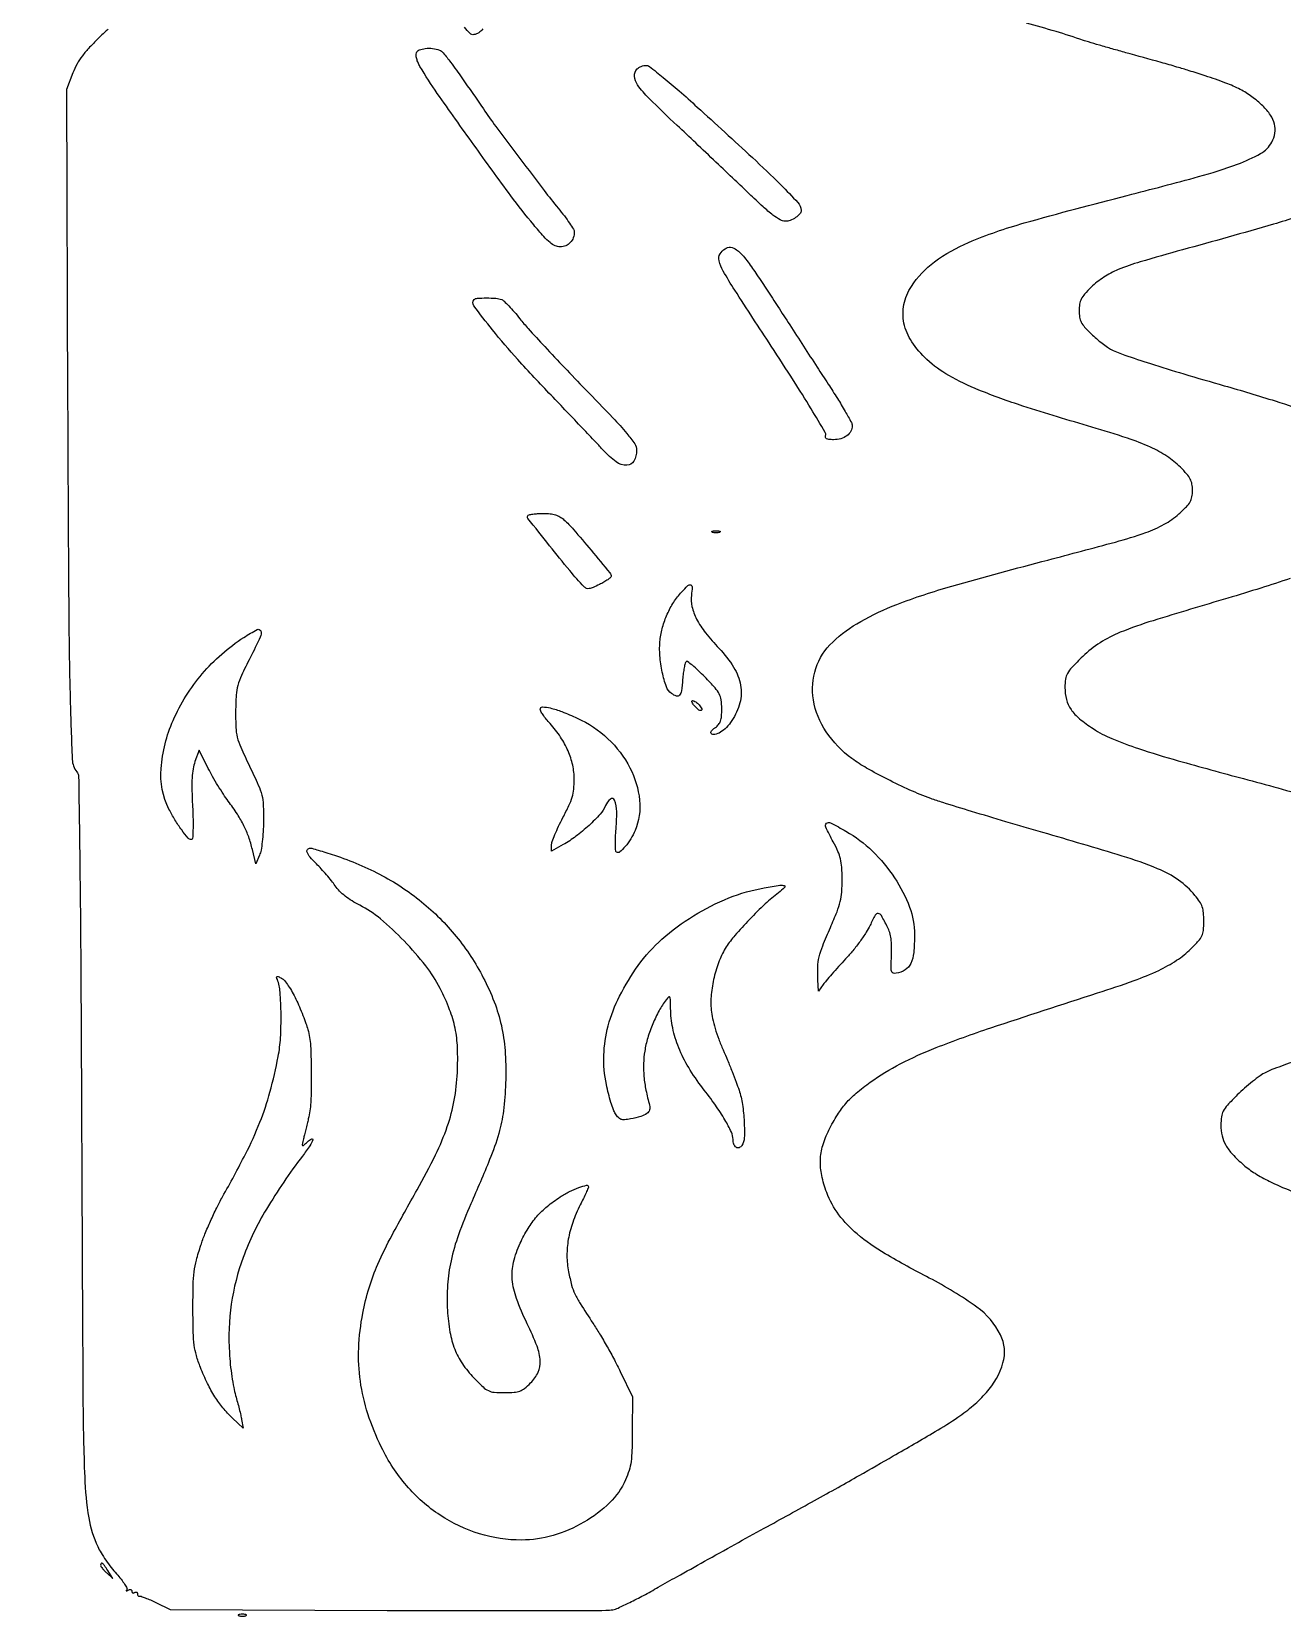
# Model space of a CAD drawing. Extents: x 0 to 894, y 129 to 1024.
# Drawn here: x 123 to 564, y 129 to 688 of the extents above; entities that cross this region are included whole.
import ezdxf

# ---------------------------------------------------------------- set-up
doc = ezdxf.new("R2010")
doc.units = 0

msp = doc.modelspace()

# ---------------------------------------------------------------- linework, layer by layer
for points in [[(454, 695.517204, -0.00001), (448.674765, 696.553656, -0.000013), (443.843453, 697.494211, -0.000009), (439.790406, 698.283447, -0.000141)], [(149.70521, 688.802011, 0.005201), (146.738882, 686.02853, 0.012685), (143.076925, 682.35053, 0.028791), (140.549124, 679.351108, 0.035191), (138.707664, 676.493033, 0.031813), (137.214834, 673.308868), (134.929668, 667.5), (135.364787, 556.5, 0.000649), (135.731447, 486.236091, 0.004677), (136.268951, 452.369741, 0.004223), (136.979422, 431.275703, 0.161109), (138.634438, 426.899829, -0.168249), (139.246437, 425.211102, -0.000347), (139.633397, 396.782503, -0.001728), (139.994065, 358.663516, -0.000452), (140.30606, 297.5, 0.000392), (140.76454, 205.437182, 0.008395), (141.378073, 178.238222, 0.029751), (142.801782, 163.879182, 0.071928), (145.965781, 153.719961, 0.026269), (147.149622, 151.542899, 0.013265), (148.85448, 148.924247, 0.013136), (150.763334, 146.305694, 0.019035), (152.594138, 144.10652, -0.015431), (154.207817, 142.19632, -0.024621), (155.451782, 140.458844, -0.021596), (156.288779, 139.026847, -0.314944), (156.219892, 138.476233, 0.05015), (156.032426, 138.221516, 0.533325), (156.078656, 138.124741, 0.150979), (156.298607, 138.158985, 0.017013), (156.75, 138.398692, -0.069688), (157.228325, 138.591428, -0.139046), (157.632812, 138.578305, -0.183333), (157.899154, 138.366691, -0.135003), (158, 138, 0.101261), (158.077418, 137.621649, 0.177706), (158.29375, 137.391936, 0.167455), (158.618194, 137.348919, 0.088621), (159, 137.5, -0.082592), (159.3821, 137.656512, -0.161196), (159.70625, 137.6254, -0.182303), (159.921712, 137.413961, -0.108972), (160, 137.059017, 0.071644), (160.056093, 136.669553, 0.109125), (160.220313, 136.371419, 0.135947), (160.464714, 136.211402, 0.145196), (160.75, 136.205388, -0.152982), (161.249727, 136.187234, -0.008267), (162.748437, 135.629173, -0.012275), (164.529922, 134.881142, -0.0086), (166.5, 133.955388), (171.5, 131.5), (248, 131.200113, 0.000706), (277.546635, 131.126015, 0.001109), (302.936749, 131.154517, 0.000268), (325.168564, 131.240693, 0.044154), (327.593187, 131.466008, 0.062953), (329.450745, 132.054184, 0.006624), (333.569127, 134.021479, 0.008114), (338.424468, 136.519135, 0.006423), (343.593187, 139.370982, -0.001701), (350.199303, 143.097733, -0.000565), (359.905499, 148.515513, -0.000563), (370.673557, 154.494186, -0.00064), (381, 160.195202, 0.000206), (398.708025, 169.951355, 0.001552), (407.060512, 174.59147, 0.002058), (414.478649, 178.782896, 0.000521), (426.5, 185.657287, 0.003214), (441.24631, 194.236722, 0.016177), (449.297498, 199.348676, 0.028063), (454.689261, 203.483128, 0.032061), (459.33462, 208.027281, 0.112356), (465.167953, 218.491824, 0.189144), (464.285336, 228.370429, 0.121982), (455.969561, 238.128934, 0.036502), (439.177758, 248.408282, -0.013633), (423.632276, 256.973788, -0.041079), (413.739235, 263.932241, -0.059397), (407.30745, 270.739472, -0.068959), (403.03321, 278.55058, -0.038477), (401.256798, 284.589868, -0.061025), (400.78751, 289.954261, -0.063283), (401.628647, 295.132298, -0.045083), (403.79732, 300.600986, -0.02203), (406.799381, 305.946661, -0.039413), (409.784388, 310.00194, -0.038805), (413.401559, 313.57962, -0.020641), (418.375757, 317.448594, -0.035583), (428.970102, 323.924364, -0.025832), (441.560958, 329.63581, -0.013507), (460.909588, 336.637122, -0.002251), (498.5, 348.914144, 0.008286), (511.413377, 353.304842, 0.024352), (520.084042, 356.899569, 0.034808), (526.371831, 360.427422, 0.0476), (531.433941, 364.48769, 0.014752), (534.134192, 367.271562, 0.075784), (535.326051, 369.054063, 0.086973), (535.852459, 370.997007, 0.022772), (536, 374.234852, 0.022603), (535.865929, 377.199095, 0.06024), (535.423802, 379.265999, 0.063038), (534.515247, 381.113826, 0.026629), (532.869773, 383.34182, 0.067638), (527.090485, 388.686531, 0.055033), (519.688828, 392.742816, 0.02439), (507.223324, 397.188797, 0.002926), (479.194739, 405.491137, -0.001419), (466.176094, 409.304756, -0.001768), (454.100834, 412.925754, -0.001433), (443.983416, 416.030378, -0.013495), (439.68044, 417.492685, -0.016635), (432.359373, 420.483639, -0.011994), (424.395263, 424.282749, -0.012067), (417.071585, 428.219479, -0.028976), (411.90435, 431.570214, -0.085831), (402.817453, 441.010482, -0.108315), (398.339725, 452.244253, -0.120929), (399.200818, 463.378535, -0.126248), (405.127888, 472.645153, -0.058156), (415.004525, 479.913229, -0.03849), (427.752213, 485.934581, -0.022184), (447.088263, 492.341887, -0.004824), (481, 501.580221, 0.002236), (504.790331, 507.929148, 0.018327), (515.513351, 511.268659, 0.040996), (521.99584, 514.16751, 0.057528), (527.160591, 517.834294, 0.014372), (529.839031, 520.385394, 0.063165), (531.165908, 522.113398, 0.088044), (531.795786, 523.822805, 0.044381), (532, 526.118985, 0.04345), (531.805249, 528.355835, 0.076824), (531.211412, 530.106438, 0.059633), (530.003304, 531.874191, 0.017492), (527.749224, 534.276316, 0.049606), (522.973404, 538.162645, 0.039581), (517.159216, 541.375416, 0.026859), (509.035634, 544.54488, 0.008312), (496.5, 548.445438, -0.005849), (472.203877, 555.874286, -0.020033), (456.685775, 561.512379, -0.030869), (446.044125, 566.656487, -0.058246), (438.339921, 572.254321, -0.060952), (433.003093, 578.535019, -0.093687), (430.260484, 585.09957, -0.104292), (430.253318, 591.688346, -0.091882), (432.870001, 598.054219, -0.091014), (441.037904, 606.738392, -0.058973), (453.060922, 613.569518, -0.031355), (472.683904, 620.426839, -0.006068), (509, 630.140723, 0.004243), (534.13093, 636.764594, 0.021724), (547.872722, 641.161026, 0.039124), (556.019142, 644.909869, 0.143447), (559.957004, 648.919661, 0.083696), (561.036503, 652.129853, 0.101214), (560.89583, 655.299559, 0.088746), (559.467932, 658.4704, 0.050736), (556.75, 661.687214, 0.032917), (552.90205, 664.94193, 0.038378), (548.844916, 667.48296, 0.030588), (543.743539, 669.771303, 0.012175), (536.5, 672.302375, 0.002156), (530.811871, 674.108786, 0.004933), (526.504591, 675.409743, 0.002835), (520.969711, 676.98808, 0.000326), (508.5, 680.458867, -0.001358), (503.685613, 681.809605, -0.001609), (499.14375, 683.113006, -0.001399), (495.317331, 684.23605, -0.010261), (493.5, 684.815787, 0.008952), (483.86548, 687.917062, 0.007236), (473.419255, 690.910101, 0.007347)], [(281.741706, 688.846261, -0.089296), (280.317535, 687.496723, -0.104189), (278.584755, 686.819154, -0.240145), (277.249057, 687.241489, -0.036173), (275.337363, 689.417297, -0.021876)], [(576.726749, 625.44027, -0.021381), (560.541294, 619.9882, -0.003444), (528.5, 610.938482, 0.004444), (513.545284, 606.682365, 0.025627), (505.786627, 603.960523, 0.047177), (500.685621, 601.285884, 0.049097), (496.25, 597.733136, 0.017456), (493.959609, 595.335127, 0.062835), (492.764227, 593.595446, 0.079547), (492.186307, 591.838402, 0.039773), (492, 589.5, 0.039519), (492.185219, 587.160259, 0.080429), (492.76116, 585.413571, 0.063657), (493.954808, 583.69169, 0.017532), (496.25, 581.316949, 0.015047), (498.097171, 579.639506, 0.012992), (500.132812, 577.989294, 0.01318), (502.05723, 576.589512, 0.036604), (503.5, 575.74546, 0.031436), (508.078529, 573.845707, 0.005194), (517.157276, 570.836414, 0.005086), (528.884593, 567.215035, 0.002853), (543.205482, 563.040647, -0.006949), (561.148005, 557.650735, -0.01741), (574.032472, 553.08524, -0.023681)], [(566.409457, 495.069343, -0.006061), (556.097398, 491.685115, -0.00431), (544.462289, 488.132233, 0.002468), (518.109099, 480.19107, 0.021255), (506.52568, 476.092001, 0.047205), (499.400754, 472.410126, 0.050493), (493.265911, 467.527708, 0.008335), (489.448767, 463.676988, 0.060893), (487.894423, 461.601124, 0.095619), (487.209476, 459.604151, 0.034954), (487, 456.611355, 0.064962), (487.548712, 452.405816, 0.08566), (489.159121, 448.897964, 0.0697), (492.141922, 445.634286, 0.02935), (496.946176, 442.113185, 0.044235), (503.570084, 438.619289, 0.019054), (512.927545, 435.109259, 0.011749), (526.912054, 430.825273, 0.00292), (550, 424.487043, -0.002763), (574.235123, 417.842068, -0.010002)], [(567.834228, 324.758816, 0.002683), (560.661409, 322.155089, 0.029551), (557.860909, 320.929041, 0.036118), (555.822824, 319.696387, 0.013451), (553.14251, 317.688024, 0.013247), (550.327077, 315.333673, 0.015617), (547.79519, 312.95519, 0.009471), (544.305411, 309.330642, 0.06268), (542.843074, 307.292308, 0.092163), (542.195859, 305.294664, 0.032389), (542, 302.27428, 0.057086), (542.431222, 298.509658, 0.07314), (543.704479, 295.266586, 0.05936), (546.091254, 292.052311, 0.024694), (550, 288.306477, 0.039543), (554.039101, 285.326132, 0.026357), (559.07769, 282.547658, 0.015294), (566.631849, 279.168195, 0.003291)]]:
    msp.add_lwpolyline(points, format="xyb")
for points in [[(266.480406, 681.369145, -0.12978), (267.8337, 680.393743, -0.011903), (270.410654, 677.103028, -0.008458), (274.400594, 671.556839, -0.001368), (281.950595, 660.614687, 0.009507), (286.378666, 654.415479, 0.001727), (294.847414, 643.105556, 0.001771), (303.403187, 631.844483, 0.008811), (308.341274, 625.622846, -0.009529), (310.508911, 622.883714, -0.013222), (312.337749, 620.34327, -0.009713), (313.750022, 618.178633, -0.140579), (314, 617.307104, -0.085596), (313.638357, 615.210089, -0.102591), (312.600029, 613.501303, -0.106619), (311.004794, 612.391399, -0.099184), (309.051105, 612, -0.104774), (307.271923, 612.376962, -0.068884), (305.486583, 613.484189, -0.037713), (303.2428, 615.651502, -0.008108), (299.711988, 619.75, -0.01476), (291.657593, 630.013237, -0.003297), (278.551273, 648.016147, -0.003023), (265.712119, 666.128899, -0.019227), (259.60703, 675.608889, -0.032788), (258.927712, 676.952393, -0.03541), (258.449773, 678.339586, -0.037941), (258.21827, 679.575529, -0.119495), (258.325645, 680.406235, -0.211378), (259.327106, 681.412448, -0.063487), (261.472751, 681.947401, -0.057022), (264.061986, 681.956761, -0.064113)], [(357.355319, 661.301103, -0.001647), (376.821332, 643.460694, -0.00962), (386.849485, 633.845369, -0.012243), (392.796328, 627.622071, -0.173209), (393.964565, 624.821429, -0.198785), (393.539905, 623.622001, -0.060717), (392.059315, 622.331843, -0.057924), (390.142994, 621.334739, -0.091266), (388.3244, 621, -0.135741), (386.623527, 621.470424, -0.028813), (384.057641, 623.215603, -0.02083), (380.575128, 626.128349, -0.006611), (375.628189, 630.75, 0.000994), (370.668029, 635.489471, 0.000417), (363.975733, 641.847968, 0.000413), (356.808186, 648.635399, 0.000537), (350.23236, 654.838827, -0.005509), (340.37652, 664.323497, -0.045242), (336.349215, 669.074457, -0.135533), (335.232926, 672.197338, -0.218185), (336.2, 674.8, -0.065155), (336.798198, 675.25975, -0.039118), (337.607187, 675.6475, -0.038547), (338.487833, 675.911927, -0.053713), (339.305319, 676, -0.168382), (340.545217, 675.570262, -0.004039), (345.373335, 671.702963, -0.008358), (351.00174, 666.960858, -0.005425)], [(373.646408, 608.715359, -0.025378), (375.260375, 606.655188, -0.003435), (378.391107, 602.146382, -0.003953), (382.024814, 596.744557, -0.003323), (385.791402, 590.965359, 0.000717), (389.963621, 584.490257, 0.000456), (394.838168, 576.964002, 0.000458), (399.63448, 569.588123, 0.00085), (403.541402, 563.614221, -0.00594), (406.782228, 558.54696, -0.008587), (409.515287, 553.987007, -0.005024), (411.698992, 550.107941, -0.126336), (412, 548.93565, -0.126325), (411.506286, 547.012698, -0.105809), (410.124013, 545.415773, -0.091652), (408.01528, 544.361277, -0.070341), (405.459956, 544, -0.019826), (403.814828, 544.065257, -0.097911), (402.926354, 544.315452, -0.222257), (402.569474, 544.771791, -0.149269), (402.616591, 545.443234, 0.230327), (402.518729, 546.57371, 0.001663), (397.482698, 554.928842, 0.005555), (391.319957, 564.827192, 0.00295), (383.478864, 576.956464, -0.001034), (370.57765, 596.746461, -0.017285), (366.541493, 603.46334, -0.058606), (365.04429, 607.111541, -0.216385), (365.416711, 609.51323, -0.092643), (367.166733, 611.336881, -0.181424), (369.083602, 611.851525, -0.14118), (371.221018, 611.004858, -0.049502)], [(288.407901, 593.396968, -0.100393), (289.270392, 592.848359, -0.01086), (290.943409, 591.165405, -0.012979), (292.859227, 589.045027, -0.010118), (294.832664, 586.646968, 0.017033), (297.762664, 583.18521, 0.002911), (303.593925, 576.828081, 0.003172), (310.535629, 569.442762, 0.002824), (317.842976, 561.852883, -0.002648), (327.61581, 551.70932, -0.015335), (332.580381, 546.170971, -0.026259), (335.304866, 542.569543, -0.149894), (336, 540.302883, -0.123612), (335.039368, 536.476572, -0.274691), (332.559172, 534.980793, -0.160748), (328.79369, 536.196283, -0.049521), (324.290073, 540.226411, 0.003574), (321.603152, 543.11634, 0.000764), (316.893894, 548.094079, 0.000799), (311.419813, 553.844125, 0.000761), (305.838076, 559.670747, -0.007465), (294.077823, 572.281135, -0.014549), (285.148962, 582.743023, -0.009009), (278.563847, 591.238589, -0.372631), (278.718715, 593.385381, -0.183439), (279.825764, 593.883155, -0.01463), (283.090691, 593.982614, -0.019838), (286.376257, 593.856141, -0.072191)], [(310.379858, 515.75, -0.030699), (313.729631, 512.329043, -0.004648), (319.931949, 505.02799, -0.001398), (326.564305, 497.026599, -0.174056), (327, 495.812926, -0.227911), (326.806384, 495.410227, -0.016402), (325.787271, 494.648817, -0.020419), (324.453355, 493.797524, -0.013864), (322.871562, 492.934476, -0.013566), (320.614825, 491.859303, -0.069061), (319.280824, 491.476313, -0.130357), (318.323053, 491.589445, -0.108653), (317.470778, 492.164152, -0.016972), (312.405701, 497.856929, -0.005454), (305.275009, 506.634043, -0.000965), (297.656569, 516.261482, -0.315118), (297.604786, 517.169548, -0.199183), (298.056649, 517.494874, -0.019539), (299.402301, 517.756055, -0.022324), (301.094548, 517.93952, -0.015839), (303.003253, 518, -0.023904), (305.477536, 517.881642, -0.050156), (307.364341, 517.507361, -0.059493), (308.925255, 516.819824, -0.050238)], [(365.25, 511.337719, -0.057986), (364.679992, 511.181385, -0.037979), (364, 511.12966, -0.037979), (363.320008, 511.181385, -0.057986), (362.75, 511.337719, -0.174857), (362.540618, 511.525001, -0.447206), (362.601562, 511.693942, -0.078554), (363.10856, 511.810911, -0.017491), (364, 511.842105, -0.017491), (364.89144, 511.810911, -0.078554), (365.398438, 511.693942, -0.447206), (365.459382, 511.525001, -0.174857)], [(355.296354, 489.172818, 0.092614), (355.503626, 485.141358, 0.060843), (357.134977, 480.775613, 0.047032), (360.261738, 475.93093, 0.023642), (365.035651, 470.426066, -0.05108), (370.201656, 463.764368, -0.095575), (372.640073, 457.420567, -0.109018), (372.386468, 451.205409, -0.081843), (369.578615, 444.93943, -0.04673), (367.668254, 442.567354, -0.062301), (365.510433, 440.840301, -0.082877), (363.555742, 440.047877, -0.25672), (362.234972, 440.431695, -0.290674), (362.157675, 440.777943, -0.071792), (362.444332, 441.316075, -0.051324), (363.015491, 441.947465, -0.030477), (363.810332, 442.579705, 0.070206), (364.90473, 443.601686, 0.089743), (365.565413, 444.809874, 0.062221), (365.903266, 446.501517, 0.018213), (366, 449.156261, 0.031229), (365.803844, 452.293791, 0.090974), (365.151772, 454.355494, 0.061331), (363.669091, 456.475622, 0.008897), (360.069154, 460.335378, 0.011464), (357.742196, 462.635011, 0.018979), (355.664007, 464.452627, 0.013581), (353.934292, 465.77714, 0.368357), (353.401331, 465.734664, 0.13783), (353.089642, 465.17935, 0.012204), (352.746439, 463.593466, 0.015222), (352.435814, 461.64734, 0.011275), (352.206816, 459.480383, -0.012582), (351.766318, 455.413838, -0.133422), (351.125535, 453.891211, -0.321289), (350.084806, 453.585814, -0.068784), (348.309333, 454.495888, -0.155081), (346.47786, 456.894735, -0.033502), (345.030421, 461.978385, -0.034575), (344.191285, 467.878196, -0.04378), (344.275741, 473.382729, -0.043152), (345.140225, 477.899766, -0.036042), (346.80348, 482.493318, -0.036398), (349.084973, 486.747958, -0.047027), (351.79711, 490.25, -0.014586), (354.100426, 492.568476, -0.270882), (355.067155, 492.795279, -0.344657), (355.570846, 492.072077, -0.019471)], [(199.718116, 467.115385, 0.007595), (196.646909, 460.833311, 0.043574), (195.368632, 457.357738, 0.050951), (194.80543, 453.944401, 0.012661), (194.599127, 448.278136, 0.012635), (194.680388, 442.554487, 0.052148), (195.175487, 439.13208, 0.043144), (196.404254, 435.592168, 0.006832), (199.5, 428.912752, -0.006874), (202.592684, 422.238457, -0.043003), (203.82571, 418.687557, -0.05176), (204.327179, 415.249443, -0.012547), (204.420981, 409.5, -0.012439), (204.295224, 405.764857, -0.014441), (203.984816, 402.222838, -0.01458), (203.54796, 399.240615, -0.060244), (203.019134, 397.5), (201.696304, 394.5), (200.507545, 399.5, 0.026004), (199.21232, 403.914167, 0.031378), (197.529491, 407.892826, 0.028387), (195.217784, 411.933692, 0.016067), (191.992406, 416.562996, -0.01503), (190.312467, 418.963538, -0.007982), (188.370572, 422.029606, -0.007937), (186.483774, 425.229702, -0.012204), (184.963563, 428.062996), (181.709537, 434.5), (180.264628, 430.5, 0.045633), (179.598248, 427.948218, 0.027378), (179.255738, 424.83261, 0.019256), (179.18839, 420.687403, 0.006801), (179.401418, 414.75, -0.006367), (179.578324, 409.935927, -0.013635), (179.566158, 406.218187, -0.008421), (179.430826, 403.364201, -0.395525), (179.042449, 403, -0.220046), (177.849088, 403.551913, -0.016893), (175.594082, 406.394514, -0.022164), (173.215398, 409.927767, -0.020699), (171.100175, 413.737695, -0.137468), (168.308537, 428.083046, -0.082711), (172.561344, 445.015706, -0.073957), (182.833961, 461.44596, -0.072622), (197.5, 474.293499, -0.01987), (202.197394, 477.075362, -0.472624), (203.444764, 476.565427, -0.187313), (203.29251, 474.413394, -0.007235)], [(315, 445.864501, -0.081336), (325.867073, 438.574067, -0.085501), (333.621814, 428.309128, -0.093686), (337.024832, 416.88754, -0.12528), (335.452272, 406.231529, -0.038088), (333.923787, 403.236743, -0.03933), (331.973028, 400.542472, -0.040039), (330.071557, 398.640752, -0.325574), (328.91466, 398.552743, -0.239369), (328.623818, 399.029978, -0.011929), (328.522614, 400.917258, -0.017049), (328.532803, 403.244825, -0.011293), (328.695886, 405.912523, 0.021865), (328.973782, 412.870684, 0.096421), (328.178024, 416.877424, 0.49832), (326.722352, 417.261378, 0.128547), (324.98917, 414.973855, -0.084293), (323.098066, 411.963436, -0.02403), (319.213871, 408.014439, -0.024646), (314.591622, 404.150016, -0.034785), (310.095328, 401.22014), (306, 398.940281), (306, 401.044772, -0.08667), (306.21486, 402.274994, -0.011358), (307.175, 404.761289, -0.012923), (308.468386, 407.680334, -0.010492), (310, 410.741505, 0.012127), (312.111561, 414.996506, 0.036892), (313.255987, 418.01273, 0.045348), (313.817187, 420.806186, 0.026913), (314, 424.200118, 0.053825), (313.455031, 429.247837, 0.048442), (311.84082, 434.254304, 0.045274), (309.165937, 439.16002, 0.036274), (305.46496, 443.907105, -0.014478), (304.13808, 445.464145, -0.018715), (303.017832, 446.970708, -0.016684), (302.185888, 448.2727, -0.13461), (302, 448.950656, -0.420552), (302.819177, 449.752335, -0.052922), (305.550712, 449.402619, -0.034523), (309.653748, 448.123956, -0.014371)], [(358.020056, 450.475834, -0.045266), (358.986027, 449.070684, -0.475211), (358.762968, 448.504768, -0.255106), (357.884466, 448.67505, -0.03607), (356.505548, 449.993869, -0.026836), (355.879557, 450.764969, -0.064121), (355.526644, 451.410699, -0.150719), (355.496726, 451.820241, -0.349393), (355.722568, 452, -0.107497), (356.207094, 451.894612, -0.03937), (356.823379, 451.552276, -0.0368), (357.459787, 451.059062, -0.036315)], [(409.809645, 405.936323, -0.062221), (419.125626, 398.928026, -0.053997), (426.944264, 389.525112, -0.056498), (432.22404, 379.205323, -0.090591), (433.983417, 369.5, -0.022864), (433.683848, 363.141243, -0.087632), (432.63989, 359.333819, -0.140034), (430.662054, 357.081895, -0.099613), (427.516725, 355.850061, -0.131436), (426.452473, 355.942527, -0.245726), (425.884052, 356.563987, -0.071082), (425.704502, 358.091287, -0.005763), (425.851873, 362.135001, 0.015793), (425.905546, 365.413187, 0.030777), (425.70508, 368.020076, 0.037598), (425.233672, 370.195017, 0.045429), (424.460167, 372.135001, 0.011249), (422.275827, 376.203807, 0.242535), (421.171995, 376.926572, 0.302957), (420.111019, 376.368146, 0.016028), (418.30499, 372.776491, -0.034527), (416.943975, 370.302199, -0.014007), (414.770752, 367.125136, -0.013782), (412.23409, 363.826177, -0.017058), (409.687072, 360.905589, 0.00384), (407.193302, 358.194194, 0.004205), (404.816473, 355.524999, 0.003938), (402.821181, 353.209428, 0.020933), (401.794538, 351.890711), (400.089075, 349.5), (399.889013, 353.5, -0.022708), (399.867967, 358.109216, -0.048542), (400.356614, 361.63154, -0.036657), (401.607666, 365.562274, -0.008371), (404.315533, 372, 0.009104), (406.653802, 377.581919, 0.034914), (407.797547, 381.168692, 0.042595), (408.315792, 384.512868, 0.018581), (408.457152, 389.006209, 0.014577), (408.308415, 393.271061, 0.042192), (407.872148, 396.19031, 0.045966), (406.975756, 398.854609, 0.019996), (405.328098, 402.210489, -0.011256), (402.662179, 407.408691, -0.344924), (402.950937, 408.744282, -0.302538), (404.401534, 408.898643, -0.009782)], [(229.409849, 397.497847, -0.044182), (246.379476, 390.246369, -0.050646), (260.993122, 380.390715, -0.051848), (273.048349, 368.02391, -0.050379), (282.43451, 353.327352, -0.029292), (286.170314, 344.711388, -0.037576), (288.519749, 336.398446, -0.035731), (289.673261, 327.49858, -0.02296), (289.793525, 317.084292, -0.022199), (289.022309, 307.312177, -0.039458), (287.403236, 299.407213, -0.027521), (284.169781, 290.14657, -0.005948), (277.517159, 274.535886, 0.017603), (273.189421, 263.686267, 0.032134), (270.55519, 254.528719, 0.036541), (269.324312, 245.967647, 0.032799), (269.286894, 237, 0.027102), (270.175838, 229.343981, 0.050656), (271.844282, 223.339008, 0.056116), (274.543716, 218.208461, 0.04238), (278.556597, 213.257951, 0.011164), (281.847332, 209.985645, 0.077406), (283.7106, 208.695099, 0.093316), (285.735576, 208.145205, 0.019769), (289.406597, 208, 0.016954), (292.821191, 208.115818, 0.071728), (294.817452, 208.543437, 0.081877), (296.478785, 209.489411, 0.026103), (298.6, 211.4, 0.087186), (301.24134, 215.167408, 0.124175), (302.011602, 219.162866, 0.078903), (300.885546, 224.341331, 0.019685), (297.414665, 232.306181, -0.024671), (293.643927, 241.200107, -0.066131), (292.148641, 247.899582, -0.080351), (292.591108, 253.964009, -0.050956), (294.92574, 260.670104, -0.027885), (297.7205, 265.877198, -0.040885), (300.781877, 270.075328, -0.041781), (304.431768, 273.65357, -0.030939), (309, 276.985126, -0.02562), (312.331504, 278.879485, -0.030186), (315.665202, 280.310398, -0.030327), (318.352903, 281.096241, -0.481396), (319, 280.579891, -0.103613), (318.908712, 280.144099, -0.003152), (318.153356, 278.449378, -0.006099), (317.222167, 276.45998, -0.004165), (316.117807, 274.221483, 0.031627), (313.464255, 268.004437, 0.041892), (311.90417, 262.054799, 0.044933), (311.424689, 256.284248, 0.046857), (311.997811, 250.603569, 0.015713), (313.073322, 245.917769, 0.046262), (314.204637, 242.813692, 0.031262), (316.102339, 239.3765, 0.004278), (320.564601, 232.498606, -0.011056), (322.902692, 228.785508, -0.006311), (325.569888, 224.20428, -0.0063), (328.13867, 219.524499, -0.010384), (330.176793, 215.498606), (334.5, 206.5), (334.460322, 194.5, -0.006401), (334.351487, 187.744117, -0.026862), (334.016475, 183.698562, -0.040109), (333.327887, 180.567997, -0.030413), (332.097051, 177.27295, -0.094657), (326.468948, 169.16955, -0.062593), (317.420004, 162.290888, -0.060192), (306.511628, 157.618199, -0.070655), (295.38649, 156.011869, -0.075608), (280.528994, 158.236194, -0.071423), (266.685541, 164.789621, -0.069241), (254.89026, 175.197715, -0.064196), (246.028142, 188.68545, -0.034427), (241.22068, 200.574074, -0.044331), (238.571376, 212.052132, -0.045002), (238.009529, 223.676618, -0.037194), (239.445493, 236, -0.026344), (241.67176, 244.979429, -0.02974), (244.761026, 253.308624, -0.019998), (249.752708, 263.521402, -0.005168), (258.61983, 279.563361, 0.015076), (265.089425, 291.836007, 0.031124), (269.23909, 301.852518, 0.036993), (271.663218, 311.092257, 0.033993), (272.787524, 320.854556, 0.021111), (272.826733, 329.591774, 0.04111), (271.993336, 336.509097, 0.042656), (270.066458, 343.029539, 0.024619), (266.714007, 350.5, 0.048093), (261.624635, 358.489936, 0.026381), (254.002006, 367.250997, 0.026379), (245.653013, 375.017615, 0.057325), (238.34966, 379.823492, -0.02329), (235.633744, 381.357142, -0.027881), (233.237302, 383.054889, -0.030271), (231.235538, 384.855853, -0.04293), (229.708191, 386.699581, 0.017066), (228.398044, 388.458724, 0.008831), (226.64876, 390.56988, 0.008769), (224.772406, 392.678696, 0.013158), (223.055775, 394.445537, -0.022041), (220.833571, 396.815534, -0.086175), (219.810222, 398.533525, -0.264973), (219.964036, 399.532714, -0.228879), (220.931372, 400, -0.069665), (221.500512, 399.920315, -0.00219), (223.757427, 399.264992, -0.004226), (226.413894, 398.45655, -0.002913)], [(386, 384.253217, 0.026396), (381.35736, 380.331984, 0.01245), (375.772485, 374.817706, 0.012021), (370.620537, 369.207216, 0.03894), (367.599317, 365.157328, 0.04827), (365.144483, 360.284061, 0.034059), (363.318897, 354.425482, 0.033989), (362.301667, 348.355019, 0.047161), (362.280592, 342.842203, 0.03306), (362.736355, 339.95429, 0.017321), (363.662482, 336.434111, 0.016204), (364.94348, 332.623572, 0.015261), (366.49223, 328.825921, -0.005816), (368.04678, 325.210864, -0.004474), (369.662191, 321.230505, -0.004525), (371.105671, 317.481533, -0.010741), (372.093942, 314.660906, -0.041088), (373.290836, 309.626173, -0.025005), (373.909459, 303.538118, -0.021807), (373.952737, 297.887163, -0.13294), (373.096491, 295.121885, -0.166504), (372.153345, 294.365099, -0.239953), (371.111353, 294.495792, -0.159684), (370.286052, 295.562862, -0.085616), (370, 297.221159, 0.110907), (369.405066, 299.870288, 0.022643), (367.142539, 304.141849, 0.020553), (363.75933, 309.37989, 0.011728), (359.271271, 315.432585, -0.029568), (354.339712, 322.604431, -0.040208), (350.834412, 329.628454, -0.043976), (348.727564, 336.571558, -0.049589), (347.979021, 343.5, 0.004203), (347.925278, 346.67373, 0.11606), (347.715616, 347.47336, 0.502283), (347.307142, 347.536073, 0.033392), (346.388429, 346.5, 0.040143), (343.94247, 342.753859, 0.025651), (341.694022, 338.062092, 0.025396), (339.904298, 333.079195, 0.034913), (338.846213, 328.440095, 0.031591), (338.43942, 323.996136, 0.029502), (338.580319, 319.432466, 0.02732), (339.283767, 314.597477, 0.020089), (340.567398, 309.33562, -0.148749), (340.54109, 307.6796, -0.160694), (339.59238, 306.378094, -0.086395), (337.475649, 305.355881, -0.023025), (333.817058, 304.493503, -0.024625), (331.753343, 304.210661, -0.104322), (330.522049, 304.360287, -0.124409), (329.571367, 304.978217, -0.041735), (328.543833, 306.292758, -0.056614), (327.814453, 307.739619, -0.012761), (326.924476, 310.352349, -0.013069), (326.048294, 313.438274, -0.012336), (325.315997, 316.625493, -0.058157), (324.432205, 326.999532, -0.057635), (325.955016, 337.331223, -0.052737), (329.98196, 347.811151, -0.036904), (336.557492, 358.632772, -0.05754), (344.921943, 367.890732, -0.042399), (356.045147, 376.109633, -0.041996), (368.53823, 382.419078, -0.052775), (381, 385.97923, -0.004743), (386.537137, 386.891766, -0.122163), (388.04054, 386.757194, -0.565191), (388.182147, 386.091306, -0.025729)], [(215.86563, 346.739463, -0.009585), (217.090919, 344.021233, -0.007379), (218.326768, 341.010967, -0.007469), (219.398715, 338.161953, -0.017612), (220.090556, 336, -0.056186), (221.004235, 330.417707, -0.011357), (221.278626, 320.358071, -0.011552), (221.091747, 310.282204, -0.052851), (220.234104, 304.5, 0.001814), (219.789022, 302.751277, 0.001317), (219.305806, 300.801726, 0.00133), (218.856934, 298.948776, 0.002914), (218.525298, 297.527154, 0.004341), (218.082081, 295.494349, 0.285641), (218.200051, 295.171641, 0.358503), (218.508865, 295.179239, 0.005627), (219.925017, 296.432141, -0.066813), (221.438663, 297.472435, -0.677068), (221.83987, 297.119391, -0.066389), (220.792687, 295.076898, -0.010599), (218.150476, 291.434211, 0.026815), (205.429971, 272.644467, 0.046563), (197.268249, 255.680987, 0.053222), (193.080371, 239.213934, 0.051076), (192.380563, 222, 0.011493), (192.722448, 217.959684, 0.009512), (193.267044, 213.675, 0.009634), (193.917094, 209.764245, 0.025324), (194.577807, 207, -0.005188), (195.233702, 204.674291, -0.004566), (195.870698, 202.234375, -0.004591), (196.405023, 200.022786, -0.01378), (196.714215, 198.5), (197.237721, 195.5), (193.509824, 199, -0.031443), (190.142859, 202.584948, -0.031795), (187.265575, 206.551031, -0.028731), (184.683484, 211.204232, -0.018316), (182.201019, 216.876609, -0.022425), (180.753877, 221.086991, -0.039678), (179.999835, 224.679298, -0.02628), (179.657715, 229.230082, -0.005058), (179.555395, 237.5, -0.005645), (179.630486, 245.811314, -0.025809), (179.977458, 250.626679, -0.034113), (180.773729, 254.728627, -0.015245), (182.349195, 260, -0.016057), (183.774257, 263.867672, -0.008876), (185.748535, 268.5, -0.008842), (187.917927, 273.128255, -0.014054), (189.953859, 277, 0.009482), (198.047659, 292.056264, 0.024089), (203.176399, 303.354744, 0.028345), (206.705399, 313.958532, 0.018612), (209.607276, 326.5, 0.033239), (210.424316, 333.070814, 0.017042), (210.616781, 341.374577, 0.015396), (210.28815, 349.25146, 0.073613), (209.311326, 353.631081, -0.031055), (209.048191, 354.468895, -0.395008), (209.195586, 354.7323, -0.190839), (209.623343, 354.70278, -0.011338), (210.802316, 354.105797, -0.098665), (211.800433, 353.285215, -0.020958), (213.158215, 351.477102, -0.021162), (214.57872, 349.210727, -0.018726)], [(147, 147.154988, 0.142218), (147.128193, 146.713411, 0.024894), (147.632973, 145.998607, 0.025257), (148.329796, 145.196286, 0.020305), (149.154802, 144.404988), (151.309603, 142.5), (149.539792, 145.25, 0.010783), (148.316201, 147.064072, 0.078231), (147.585567, 147.81588, 0.422229), (147.190632, 147.753966, 0.155293)], [(195.75, 129.337719, 0.057986), (196.320008, 129.181385, 0.037979), (197, 129.12966, 0.037979), (197.679992, 129.181385, 0.057986), (198.25, 129.337719, 0.174857), (198.459382, 129.525001, 0.447206), (198.398438, 129.693942, 0.078554), (197.89144, 129.810911, 0.017491), (197, 129.842105, 0.017491), (196.10856, 129.810911, 0.078554), (195.601562, 129.693942, 0.447206), (195.540618, 129.525001, 0.174857)]]:
    msp.add_lwpolyline(points, format="xyb", close=True)

doc.saveas('drawing.dxf')
